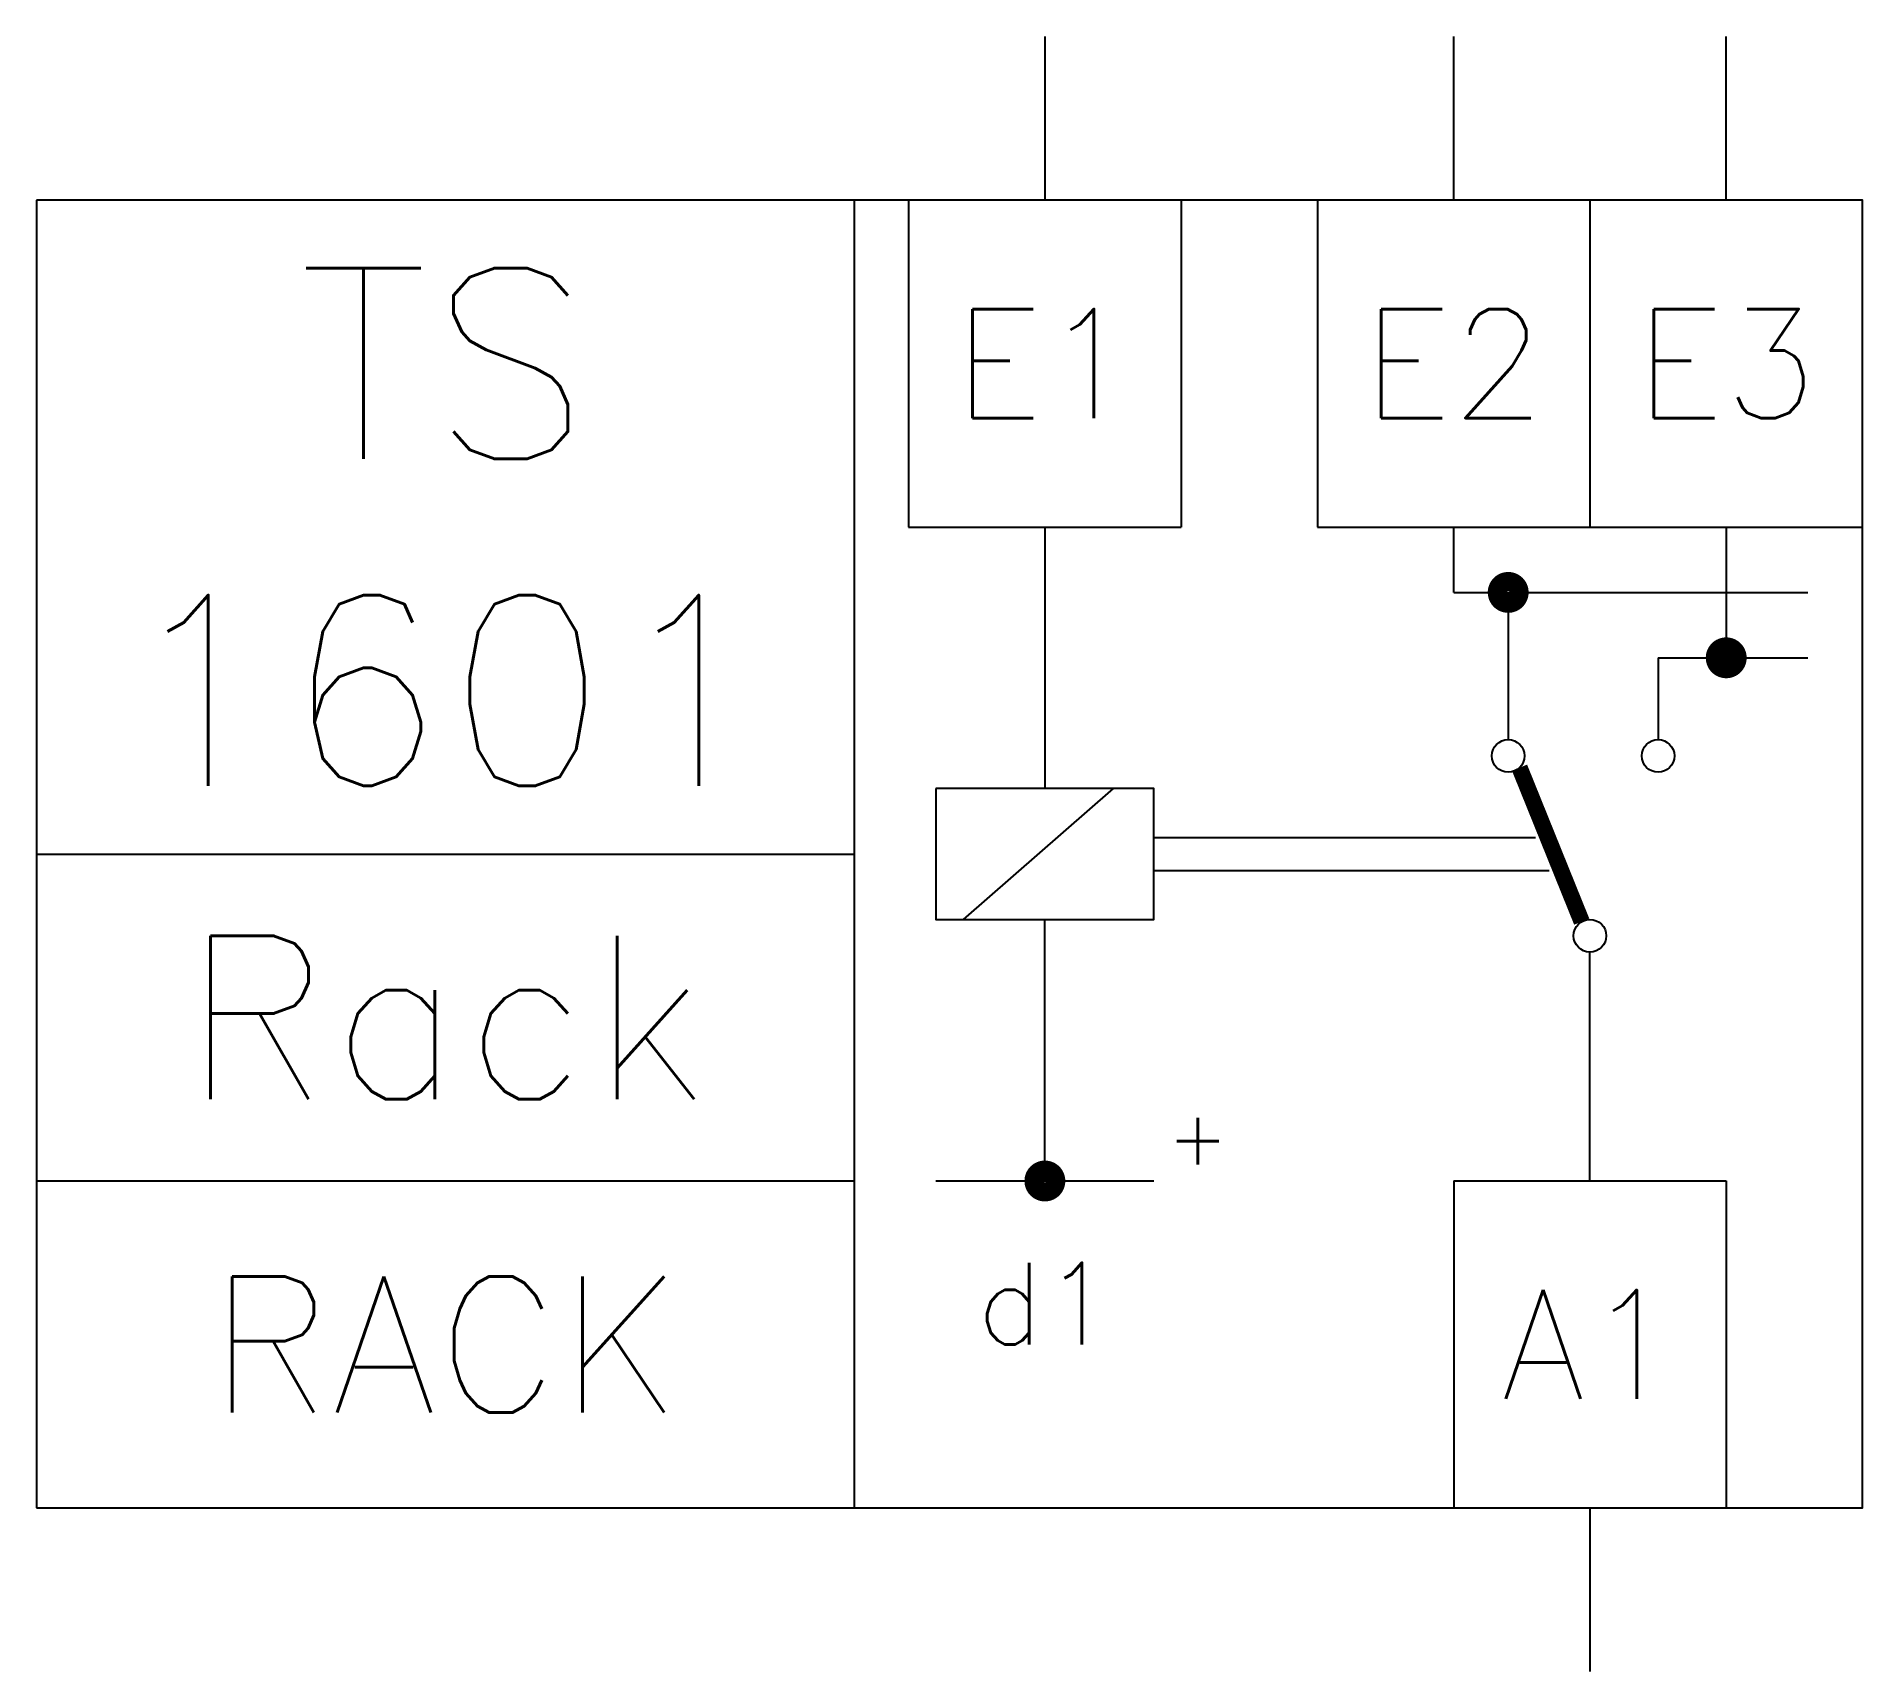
# Model space of a CAD drawing. Extents: x 21.5 to 55, y 51 to 81.
import ezdxf
from ezdxf.enums import TextEntityAlignment as Align

# ---------------------------------------------------------------- set-up
doc = ezdxf.new("R2010")
doc.units = 0
doc.layers.add('1', color=8, linetype='CONTINUOUS')
doc.layers.add('11', color=30, linetype='CONTINUOUS')
doc.styles.get("Standard").update_dxf_attribs({"font": 'txt.shx'})

msp = doc.modelspace()

# ---------------------------------------------------------------- linework, layer by layer
at = {"layer": '1', "color": 0}
for p, q in [((40, 81), (40, 78)), ((47.5, 78), (47.5, 81)), ((52.5, 78), (52.5, 81)), ((36.5, 78), (21.5, 78)), ((21.5, 78), (21.5, 54)), ((37.5, 78), (37.5, 72)), ((42.5, 78), (42.5, 72)), ((45, 78), (45, 72)), ((50, 78), (50, 72)), ((37.5, 72), (42.5, 72)), ((40, 72), (40, 67.2)), ((45, 72), (55, 72)), ((47.5, 70.8), (47.5, 72)), ((52.5, 72), (52.5, 69.6)), ((47.5, 70.8), (54, 70.8)), ((48.5, 70.8), (48.5, 68.1)), ((51.25, 69.6), (54, 69.6)), ((51.25, 69.6), (51.25, 68.1)), ((41.25, 67.2), (38.5, 64.8)), ((21.5, 66), (36.5, 66)), ((42, 66.3), (49, 66.3)), ((42, 65.7), (49.25, 65.7)), ((40, 60), (40, 64.8)), ((50, 60), (50, 64.2)), ((21.5, 60), (36.5, 60)), ((38, 60), (42, 60)), ((47.5, 60), (47.5, 54)), ((47.5, 60), (52.5, 60)), ((52.5, 60), (52.5, 54)), ((21.5, 54), (36.5, 54)), ((50, 54), (50, 51))]:
    msp.add_line(p, q, dxfattribs=at)
for points in [[(36.5, 78), (36.5, 54), (55, 54), (55, 78)], [(38, 67.2), (38, 64.8), (42, 64.8), (42, 67.2)]]:
    msp.add_lwpolyline(points, close=True, dxfattribs=at)
at = {"layer": '1', "color": 0, "const_width": 0.35}
for points in [[(48.3, 70.8, 1), (48.7, 70.8, 1)], [(52.3, 69.6, 1), (52.7, 69.6, 1)], [(39.8, 60, 1), (40.2, 60, 1)]]:
    msp.add_lwpolyline(points, format="xyb", close=True, dxfattribs=at)
at = {"layer": '1', "color": 0, "const_width": 0.3}
msp.add_lwpolyline([(49.849, 64.759), (48.708, 67.584)], dxfattribs=at)
at = {"layer": '1', "color": 0}
for centre in [(48.5, 67.8), (51.25, 67.8), (50, 64.5)]:
    msp.add_circle(centre, 0.3, dxfattribs=at)

# ---------------------------------------------------------------- texts
msp.add_text('Rack', height=3, dxfattribs=at).set_placement((29, 63), align=Align.MIDDLE)
for s, height, p in [('+', 1, (42.25, 60.3)), ('d1', 1.5, (38.75, 57))]:
    msp.add_text(s, height=height, dxfattribs=at).set_placement(p)
for tag, height, p in [('E1', 2, (40, 75)), ('E2', 2, (47.5, 75)), ('E3', 2, (52.5, 75)), ('RACK', 2.5, (29, 57)), ('A1', 2, (50, 57))]:
    msp.add_attdef(tag, text='', height=height, dxfattribs=at).set_placement(p, align=Align.MIDDLE)
at = {"layer": '11', "color": 0}
for s, p in [('TS', (29, 75)), ('1601', (29, 69))]:
    msp.add_text(s, height=3.5, dxfattribs=at).set_placement(p, align=Align.MIDDLE)

doc.saveas('drawing.dxf')
